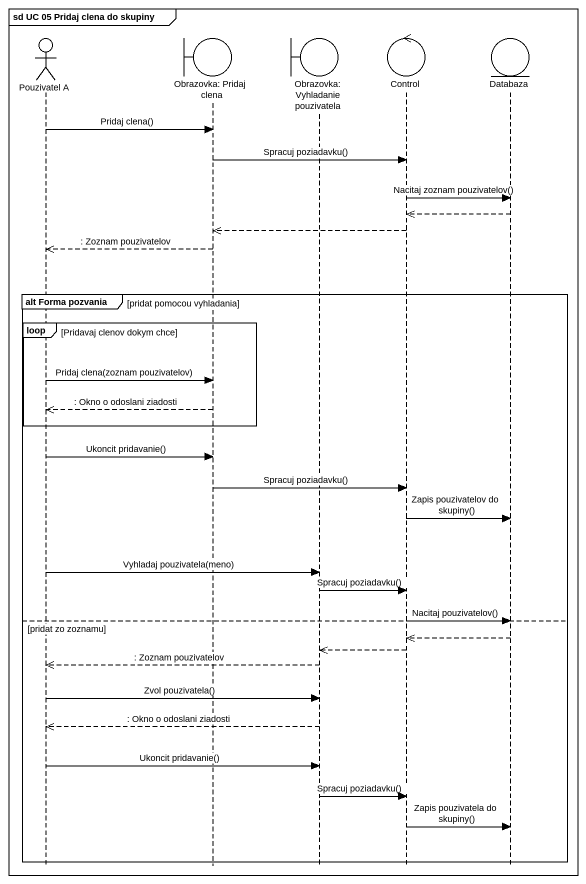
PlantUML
@startuml
mainframe sd UC 05 Pridaj clena do skupiny
hide footbox
actor "Pouzivatel A" as Pouzivatel_A
boundary "Obrazovka: Pridaj clena" as Obrazovka_Pridaj_clena
boundary "Obrazovka: Vyhladanie pouzivatela" as Obrazovka_Vyhladanie
control "Control" as Control_
entity Databaza

Pouzivatel_A -> Obrazovka_Pridaj_clena : Pridaj clena()
Obrazovka_Pridaj_clena -> Control_ : Spracuj poziadavku()
Control_ -> Databaza : Nacitaj zoznam pouzivatelov()
Databaza -->> Control_
Control_ -->> Obrazovka_Pridaj_clena
Obrazovka_Pridaj_clena -->> Pouzivatel_A : : Zoznam pouzivatelov
group alt Forma pozvania [pridat pomocou vyhladania]
  loop Pridavaj clenov dokym chce
    Pouzivatel_A -> Obrazovka_Pridaj_clena : Pridaj clena(zoznam pouzivatelov)
    Obrazovka_Pridaj_clena -->> Pouzivatel_A : : Okno o odoslani ziadosti
  end
  Pouzivatel_A -> Obrazovka_Pridaj_clena : Ukoncit pridavanie()
  Obrazovka_Pridaj_clena -> Control_ : Spracuj poziadavku()
  Control_ -> Databaza : Zapis pouzivatelov do skupiny()
  Pouzivatel_A -> Obrazovka_Vyhladanie : Vyhladaj pouzivatela(meno)
  Obrazovka_Vyhladanie -> Control_ : Spracuj poziadavku()
else pridat zo zoznamu
  Control_ -> Databaza : Nacitaj pouzivatelov()
  Databaza -->> Control_
  Control_ -->> Obrazovka_Vyhladanie
  Obrazovka_Vyhladanie -->> Pouzivatel_A : : Zoznam pouzivatelov
  Pouzivatel_A -> Obrazovka_Vyhladanie : Zvol pouzivatela()
  Obrazovka_Vyhladanie -->> Pouzivatel_A : : Okno o odoslani ziadosti
  Pouzivatel_A -> Obrazovka_Vyhladanie : Ukoncit pridavanie()
  Obrazovka_Vyhladanie -> Control_ : Spracuj poziadavku()
  Control_ -> Databaza : Zapis pouzivatela do skupiny()
end
@enduml
